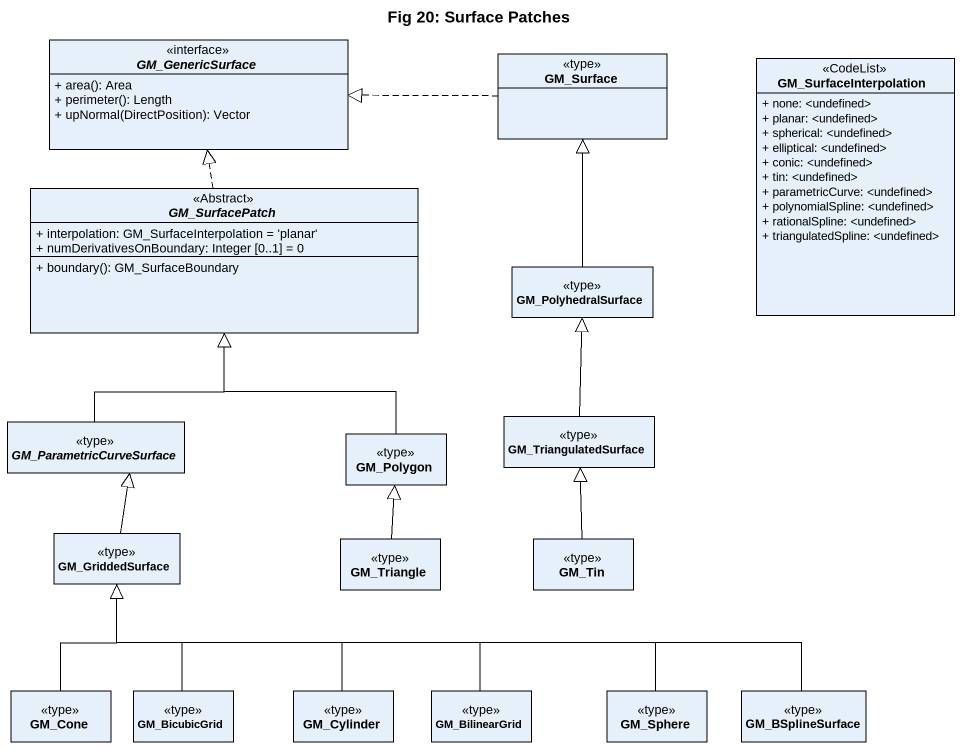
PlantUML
@startuml
title Fig 20: Surface Patches
hide circle
hide empty members
skinparam classAttributeIconSize 0
interface GM_GenericSurface <<interface>> {
  + area(): Area
  + perimeter(): Length
  + upNormal(DirectPosition): Vector
}
class GM_Surface <<type>>
class GM_SurfaceInterpolation <<CodeList>> {
  + none: <undefined>
  + planar: <undefined>
  + spherical: <undefined>
  + elliptical: <undefined>
  + conic: <undefined>
  + tin: <undefined>
  + parametricCurve: <undefined>
  + polynomialSpline: <undefined>
  + rationalSpline: <undefined>
  + triangulatedSpline: <undefined>
}
abstract class GM_SurfacePatch <<Abstract>> {
  + interpolation: GM_SurfaceInterpolation = 'planar'
  + numDerivativesOnBoundary: Integer [0..1] = 0
  + boundary(): GM_SurfaceBoundary
}
class GM_PolyhedralSurface <<type>>
abstract class GM_ParametricCurveSurface <<type>>
class GM_Polygon <<type>>
class GM_TriangulatedSurface <<type>>
class GM_GriddedSurface <<type>>
class GM_Triangle <<type>>
class GM_Tin <<type>>
class GM_Cone <<type>>
class GM_BicubicGrid <<type>>
class GM_Cylinder <<type>>
class GM_BilinearGrid <<type>>
class GM_Sphere <<type>>
class GM_BSplineSurface <<type>>
GM_Surface .left.|> GM_GenericSurface
GM_SurfacePatch .up.|> GM_GenericSurface
GM_PolyhedralSurface -up-|> GM_Surface
GM_ParametricCurveSurface -up-|> GM_SurfacePatch
GM_Polygon -up-|> GM_SurfacePatch
GM_TriangulatedSurface -up-|> GM_PolyhedralSurface
GM_GriddedSurface -up-|> GM_ParametricCurveSurface
GM_Triangle -up-|> GM_Polygon
GM_Tin -up-|> GM_TriangulatedSurface
GM_Cone -up-|> GM_GriddedSurface
GM_BicubicGrid -up-|> GM_GriddedSurface
GM_Cylinder -up-|> GM_GriddedSurface
GM_BilinearGrid -left-|> GM_GriddedSurface
GM_Sphere -left-|> GM_GriddedSurface
GM_BSplineSurface -left-|> GM_GriddedSurface
@enduml
